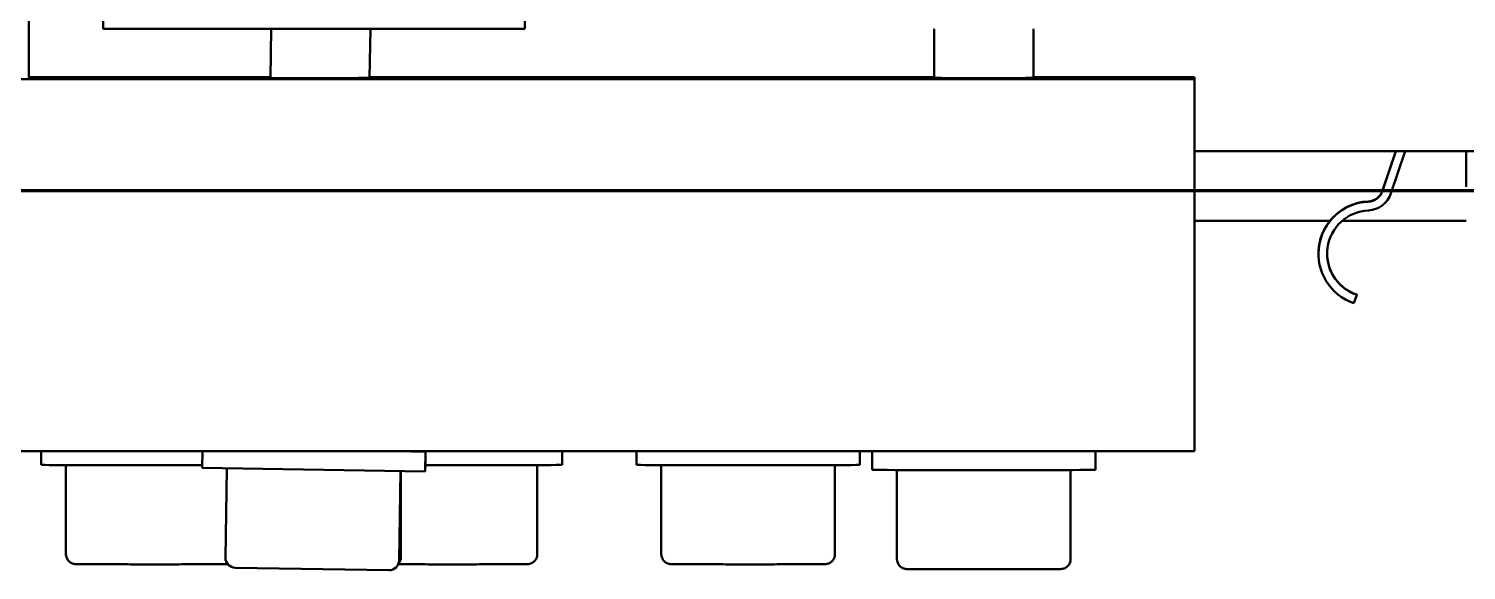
# Model space of a CAD drawing. Header units: millimetres. Extents: x -1901 to 2520, y -3919 to 1782.
# Drawn here: x 231.3 to 289.2, y 996.4 to 1018.2 of the extents above; entities that cross this region are included whole.
import ezdxf

# ---------------------------------------------------------------- set-up
doc = ezdxf.new("R2010")
doc.units = ezdxf.units.MM
doc.header["$LTSCALE"] = 6
doc.linetypes.add('CHAIN', pattern=[0.3543, 0.2362, -0.0295, 0.0591, -0.0295])
doc.layers.add('Section Line (ISO)', color=7, linetype='CHAIN', lineweight=70)
doc.layers.add('Visible (ISO)', color=7, linetype='Continuous', lineweight=50)

# ---------------------------------------------------------------- blocks, each defined once
blk = doc.blocks.new('2dTransSection0')
at = {"layer": 'Section Line (ISO)', "linetype": 'CHAIN', "ltscale": 40.543503}
blk.add_line((26.4272, 168.6106), (78.2854, 168.6106), dxfattribs=at)

msp = doc.modelspace()

# ---------------------------------------------------------------- linework, layer by layer
at = {"layer": 'Visible (ISO)'}
for p, q in [((234.251, 1018.188), (234.251, 1031.188)), ((251.251, 1018.188), (251.251, 1031.188)), ((231.251, 1016.157), (231.251, 1021.173)), ((234.251, 1018.188), (251.251, 1018.188)), ((240.992, 1016.204), (241.024, 1018.188)), ((244.993, 1016.205), (245.025, 1018.188)), ((267.751, 1016.204), (267.751, 1018.188)), ((271.751, 1016.204), (271.751, 1018.188)), ((198.251, 1016.157), (231.251, 1016.157)), ((240.993, 1016.235), (231.251, 1016.235)), ((231.251, 1016.157), (278.251, 1016.157)), ((267.751, 1016.235), (244.993, 1016.235)), ((278.251, 1016.235), (271.751, 1016.235)), ((278.251, 1016.157), (278.251, 1016.235)), ((278.251, 1001.157), (278.251, 1016.157)), ((278.251, 1013.25), (309.2, 1013.25)), ((285.827, 1011.668), (286.359, 1013.25)), ((285.827, 1011.658), (286.362, 1013.25)), ((286.159, 1011.547), (286.731, 1013.25)), ((289.2, 1011.813), (289.2, 1013.25)), ((278.251, 1010.451), (283.711, 1010.451)), ((284.208, 1010.451), (289.2, 1010.451)), ((283.242, 1009.119), (283.242, 1009.129)), ((284.673, 1007.128), (284.785, 1007.46)), ((284.785, 1007.46), (284.785, 1007.47)), ((198.251, 1001.157), (278.251, 1001.157)), ((231.751, 1001.157), (231.751, 1000.609)), ((238.249, 1001.157), (238.239, 1000.484)), ((247.25, 1001.139), (246.099, 1001.157)), ((247.25, 1001.139), (247.237, 1000.339)), ((247.251, 1001.157), (247.251, 1000.489)), ((252.751, 1001.157), (252.751, 1000.609)), ((255.751, 1001.157), (255.751, 1000.609)), ((264.751, 1001.157), (264.751, 1000.609)), ((265.251, 1001.157), (265.251, 1000.411)), ((274.251, 1001.157), (274.251, 1000.411)), ((232.751, 997.009), (232.751, 1000.6)), ((247.237, 1000.339), (238.239, 1000.484)), ((239.181, 996.868), (239.239, 1000.468)), ((246.18, 996.756), (246.238, 1000.355)), ((246.251, 996.889), (246.251, 1000.355)), ((251.751, 997.009), (251.751, 1000.6)), ((256.751, 997.009), (256.751, 1000.6)), ((263.751, 997.009), (263.751, 1000.6)), ((266.251, 996.811), (266.251, 1000.403)), ((273.251, 996.811), (273.251, 1000.403)), ((245.773, 996.362), (239.574, 996.462))]:
    msp.add_line(p, q, dxfattribs=at)
for centre, start, end in [((239.581, 996.862), 179.07753, 269.07753), ((245.78, 996.762), 269.07753, 359.07753)]:
    msp.add_arc(centre, 0.4, start, end, dxfattribs=at)
for centre, major_axis, ratio, start_param, end_param in [((242.751, 1016.211), (3, 0), 0.003094, 2.197164, 7.010002), ((269.751, 1016.211), (3, 0), 0.003094, 2.300524, 7.124254), ((285.342, 1009.119), (-1.991, 0.669), 0.999996, 5.084558, 7.853982), ((285.342, 1009.129), (-2.1, 0), 0.999995, 4.76021, 6.283185), ((285.211, 1011.876), (0.649, 0.031), 0.999995, 4.712389, 5.911017), ((285.211, 1011.866), (0.649, 0.031), 0.999995, 4.712389, 5.911017), ((285.211, 1011.866), (0.999, 0.048), 0.999995, 4.712389, 5.911017), ((285.342, 1009.119), (-1.659, 0.558), 0.999996, 5.084558, 7.853982), ((285.342, 1009.129), (-1.659, 0.558), 0.999996, 0.327176, 1.570796), ((236.251, 1000.609), (-4.5, 0), 0.003094, 0, 2.028753), ((242.751, 1000.489), (4.5, 0), 0.003094, 6.213058, 6.283185), ((248.251, 1000.609), (4.5, 0), 0.003094, 4.488296, 6.283185), ((260.251, 1000.609), (-4.5, 0), 0.003094, 0, 3.141593), ((269.751, 1000.411), (-4.5, 0), 0.003094, 0, 3.141593)]:
    msp.add_ellipse(centre, major_axis=major_axis, ratio=ratio, start_param=start_param, end_param=end_param, dxfattribs=at)
for points, knots in [([(239.272, 996.607), (239.266, 996.607), (239.259, 996.607), (239.143, 996.606), (238.951, 996.604), (238.491, 996.603), (238.242, 996.602), (237.692, 996.601), (237.384, 996.6), (236.747, 996.6), (236.411, 996.6), (235.753, 996.6), (235.423, 996.6), (234.809, 996.601), (234.519, 996.601), (234.012, 996.603), (233.79, 996.603), (233.441, 996.605), (233.31, 996.606), (233.198, 996.607), (233.175, 996.608), (233.147, 996.609), (233.141, 996.609), (233.122, 996.61), (233.119, 996.61), (233.109, 996.611), (233.102, 996.612), (233.084, 996.615), (233.074, 996.617), (233.054, 996.621), (233.044, 996.624), (233.019, 996.631), (233.003, 996.637), (232.961, 996.656), (232.935, 996.671), (232.879, 996.713), (232.851, 996.742), (232.802, 996.809), (232.783, 996.847), (232.757, 996.927), (232.751, 996.968), (232.751, 997.009)], [0.1248793, 0.1248793, 0.1248793, 0.1248793, 0.132919, 0.132919, 0.2574736, 0.2574736, 0.3566639, 0.3566639, 0.4556492, 0.4556492, 0.5545308, 0.5545308, 0.6533885, 0.6533885, 0.752251, 0.752251, 0.8511541, 0.8511541, 0.9502163, 0.9502163, 0.9911863, 0.9911863, 1.0099499, 1.0099499, 1.0137146, 1.0137146, 1.0177897, 1.0177897, 1.0215275, 1.0215275, 1.024675, 1.024675, 1.0298279, 1.0298279, 1.0386429, 1.0386429, 1.0506793, 1.0506793, 1.0633911, 1.0633911, 1.0756818, 1.0756818, 1.0756818, 1.0756818]), ([(251.751, 997.009), (251.751, 996.966), (251.744, 996.922), (251.716, 996.841), (251.696, 996.802), (251.645, 996.735), (251.613, 996.704), (251.561, 996.668), (251.543, 996.658), (251.507, 996.64), (251.488, 996.633), (251.455, 996.623), (251.441, 996.619), (251.422, 996.615), (251.416, 996.614), (251.403, 996.613), (251.398, 996.612), (251.388, 996.611), (251.384, 996.61), (251.375, 996.61), (251.371, 996.609), (251.358, 996.609), (251.352, 996.609), (251.322, 996.608), (251.293, 996.607), (251.143, 996.606), (250.951, 996.604), (250.491, 996.603), (250.242, 996.602), (249.692, 996.601), (249.384, 996.6), (248.747, 996.6), (248.411, 996.6), (247.753, 996.6), (247.423, 996.6), (246.809, 996.601), (246.519, 996.601), (246.225, 996.602), (246.185, 996.602), (246.146, 996.602)], [0, 0, 0, 0, 0.0129815, 0.0129815, 0.0257263, 0.0257263, 0.0384762, 0.0384762, 0.0447478, 0.0447478, 0.0508153, 0.0508153, 0.0554159, 0.0554159, 0.0577149, 0.0577149, 0.060762, 0.060762, 0.0641086, 0.0641086, 0.0700393, 0.0700393, 0.0857466, 0.0857466, 0.132919, 0.132919, 0.2574736, 0.2574736, 0.3566639, 0.3566639, 0.4556492, 0.4556492, 0.5545308, 0.5545308, 0.6533885, 0.6533885, 0.752251, 0.752251, 0.7680287, 0.7680287, 0.7680287, 0.7680287]), ([(246.251, 996.889), (246.251, 996.846), (246.244, 996.802), (246.216, 996.721), (246.196, 996.682), (246.167, 996.643), (246.163, 996.638), (246.158, 996.633)], [0, 0, 0, 0, 0.01298146, 0.01298146, 0.02572633, 0.02572633, 0.02765346, 0.02765346, 0.02765346, 0.02765346]), ([(263.751, 997.009), (263.751, 996.966), (263.744, 996.922), (263.716, 996.841), (263.696, 996.802), (263.645, 996.735), (263.613, 996.704), (263.561, 996.668), (263.543, 996.658), (263.507, 996.64), (263.488, 996.633), (263.455, 996.623), (263.441, 996.619), (263.422, 996.615), (263.416, 996.614), (263.403, 996.613), (263.398, 996.612), (263.388, 996.611), (263.384, 996.61), (263.375, 996.61), (263.371, 996.609), (263.358, 996.609), (263.352, 996.609), (263.322, 996.608), (263.293, 996.607), (263.143, 996.606), (262.951, 996.604), (262.491, 996.603), (262.242, 996.602), (261.692, 996.601), (261.384, 996.6), (260.747, 996.6), (260.411, 996.6), (259.753, 996.6), (259.423, 996.6), (258.809, 996.601), (258.519, 996.601), (258.012, 996.603), (257.79, 996.603), (257.441, 996.605), (257.31, 996.606), (257.198, 996.607), (257.175, 996.608), (257.147, 996.609), (257.141, 996.609), (257.122, 996.61), (257.119, 996.61), (257.109, 996.611), (257.102, 996.612), (257.084, 996.615), (257.074, 996.617), (257.054, 996.621), (257.044, 996.624), (257.019, 996.631), (257.003, 996.637), (256.961, 996.656), (256.935, 996.671), (256.879, 996.713), (256.851, 996.742), (256.802, 996.809), (256.783, 996.847), (256.757, 996.927), (256.751, 996.968), (256.751, 997.009)], [0, 0, 0, 0, 0.012981, 0.012981, 0.025726, 0.025726, 0.038476, 0.038476, 0.044748, 0.044748, 0.050815, 0.050815, 0.055416, 0.055416, 0.057715, 0.057715, 0.060762, 0.060762, 0.064109, 0.064109, 0.070039, 0.070039, 0.085747, 0.085747, 0.132919, 0.132919, 0.257474, 0.257474, 0.356664, 0.356664, 0.455649, 0.455649, 0.554531, 0.554531, 0.653389, 0.653389, 0.752251, 0.752251, 0.851154, 0.851154, 0.950216, 0.950216, 0.991186, 0.991186, 1.00995, 1.00995, 1.013715, 1.013715, 1.01779, 1.01779, 1.021528, 1.021528, 1.024675, 1.024675, 1.029828, 1.029828, 1.038643, 1.038643, 1.050679, 1.050679, 1.063391, 1.063391, 1.075682, 1.075682, 1.075682, 1.075682]), ([(273.251, 996.811), (273.251, 996.768), (273.244, 996.724), (273.216, 996.643), (273.196, 996.605), (273.145, 996.537), (273.113, 996.507), (273.061, 996.471), (273.043, 996.46), (273.007, 996.442), (272.988, 996.435), (272.955, 996.425), (272.941, 996.421), (272.922, 996.417), (272.916, 996.416), (272.903, 996.415), (272.898, 996.414), (272.888, 996.413), (272.884, 996.413), (272.875, 996.412), (272.871, 996.412), (272.858, 996.411), (272.852, 996.411), (272.822, 996.41), (272.793, 996.409), (272.643, 996.408), (272.451, 996.406), (271.991, 996.405), (271.742, 996.404), (271.192, 996.403), (270.884, 996.402), (270.247, 996.402), (269.911, 996.402), (269.253, 996.402), (268.923, 996.402), (268.309, 996.403), (268.019, 996.403), (267.512, 996.405), (267.29, 996.405), (266.941, 996.407), (266.81, 996.408), (266.698, 996.41), (266.675, 996.41), (266.647, 996.411), (266.641, 996.411), (266.622, 996.412), (266.619, 996.412), (266.609, 996.413), (266.602, 996.414), (266.584, 996.417), (266.574, 996.419), (266.554, 996.423), (266.544, 996.426), (266.519, 996.433), (266.503, 996.439), (266.461, 996.458), (266.435, 996.473), (266.379, 996.515), (266.351, 996.544), (266.302, 996.611), (266.283, 996.65), (266.257, 996.729), (266.251, 996.77), (266.251, 996.811)], [0, 0, 0, 0, 0.012981, 0.012981, 0.025726, 0.025726, 0.038476, 0.038476, 0.044748, 0.044748, 0.050815, 0.050815, 0.055416, 0.055416, 0.057715, 0.057715, 0.060762, 0.060762, 0.064109, 0.064109, 0.070039, 0.070039, 0.085747, 0.085747, 0.132919, 0.132919, 0.257474, 0.257474, 0.356664, 0.356664, 0.455649, 0.455649, 0.554531, 0.554531, 0.653389, 0.653389, 0.752251, 0.752251, 0.851154, 0.851154, 0.950216, 0.950216, 0.991186, 0.991186, 1.00995, 1.00995, 1.013715, 1.013715, 1.01779, 1.01779, 1.021528, 1.021528, 1.024675, 1.024675, 1.029828, 1.029828, 1.038643, 1.038643, 1.050679, 1.050679, 1.063391, 1.063391, 1.075682, 1.075682, 1.075682, 1.075682])]:
    msp.add_open_spline(points, degree=3, knots=knots, dxfattribs=at)

# ---------------------------------------------------------------- block references
at = {"layer": 'Section Line (ISO)', "xscale": 6, "yscale": 6, "zscale": 6}
msp.add_blockref('2dTransSection0', (0, 0), dxfattribs=at)

doc.saveas('drawing.dxf')
